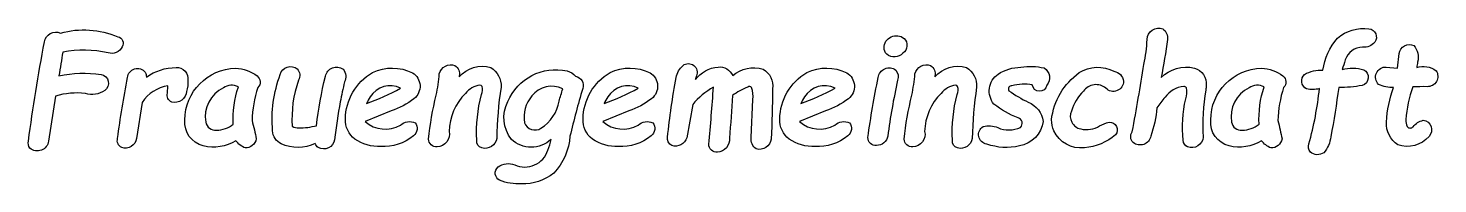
# Model space of a CAD drawing. Header units: millimetres. Extents: x 1 to 212, y -3 to 20.
import ezdxf

# ---------------------------------------------------------------- set-up
doc = ezdxf.new("R2010")
doc.units = ezdxf.units.MM
doc.layers.add('Standard', color=70, linetype='Continuous')

msp = doc.modelspace()

# ---------------------------------------------------------------- linework, layer by layer
at = {"layer": 'Standard'}
for points in [[(6.16, 16.64, -0.010301), (5.59, 13.08, -0.092788), (11.9, 13.28, -0.667722), (12.44, 10.88, -0.233478), (9.55, 10.46, 0.092747), (5.1, 10.06), (4.05, 3.33, -0.606096), (1.26, 2.28, -0.2123), (1.03, 3.33, -0.012372), (3.43, 18.16, -0.497611), (5.83, 19.48, -0.17079), (14.39, 18.91, -0.552423), (15.03, 17.44, -0.422869), (12.93, 16.54, 0.093482)], [(128.87, 17.27, -0.621936), (131.87, 18.68, -0.466711), (131.69, 16.46, -0.391475), (129.28, 16.31, -0.179701)], [(170.27, 12.83, -0.251548), (175.24, 14.25, -0.367777), (176.99, 11.63, -0.02256), (176.96, 10.96, 0.058257), (176.57, 3.91, -0.486656), (174.22, 2.45, -0.288331), (173.58, 3.44, -0.083805), (173.95, 9.62, 0.165179), (174.04, 11.28, 0.301683), (173.66, 11.5, 0.213344), (170.86, 9.87, 0.035486), (169.65, 8.31, -0.05629), (168.73, 4.05, -0.564335), (166.1, 3.1, -0.373895), (165.96, 4.72, 0.009928), (167.67, 14.79, 0.054457), (168.17, 18.53, -0.519554), (170.52, 20.09, -0.288954), (171.22, 18.53, -0.018441)], [(197.34, 14.03, -0.139564), (200.55, 14, -0.665652), (200.32, 11.64, -0.047328), (196.8, 11.34, -0.017021), (195.61, 3.97, -0.16863), (194.56, 1.58, -0.343768), (192.58, 1.67, -0.268151), (192.35, 2.91, 0.043727), (193.92, 11.17, -0.126386), (192.01, 11.12, -0.521377), (191.69, 13.3, -0.134789), (194.44, 13.94, -0.141918), (196.64, 18.72, -0.211543), (201.33, 20.13, -0.56578), (202.2, 18.12, -0.255179), (200.38, 17.37, 0.330547), (197.79, 15.45, 0.022191)], [(210.01, 11.46, 0.008474), (207.87, 11.44, 0.064788), (206.84, 6.54, 0.132001), (207.03, 5.48, 0.4525), (207.93, 5.47, -0.188742), (209.43, 6.43, -0.611138), (210.31, 4.02, -0.304647), (205.62, 2.77, -0.266978), (203.95, 6.17, -0.073628), (205.01, 11.36, -0.137644), (202.77, 11.79, -0.697935), (203.91, 14.4), (205.58, 14.25), (205.84, 16.4, -0.507407), (208.03, 17.62, -0.252811), (208.59, 15.14, -0.004269), (208.46, 14.31, -0.255111), (211.36, 13.85, -0.609869)], [(100.69, 12.51, -0.213746), (104.07, 14.4, -0.328836), (106.27, 13.12, -0.260548), (110.79, 14.09, -0.309213), (112.23, 11.14, -0.005036), (112.02, 3.62, -0.462674), (109.77, 2.15, -0.283153), (109.03, 3.85), (109.28, 9.55, 0.134679), (109.06, 11.33, 0.511548), (108.52, 11.4, 0.045793), (106.21, 10.15, -0.009367), (105.77, 3.76, -0.437728), (103.98, 1.66, -0.427004), (102.68, 2.84, 0.008085), (103.39, 11.4, 0.087712), (100.29, 8.79), (99.41, 3.82, -0.411971), (97.17, 2.66, -0.320555), (96.52, 3.92, -0.016263), (97.8, 12.83, -0.15115), (98.84, 14.63, -0.788312), (100.83, 13.06, -0.004587)], [(24.66, 10.75, -0.459333), (22.47, 9.14, -0.369404), (21.8, 10.5), (21.89, 11.58, 0.222007), (18.04, 9.09), (17.2, 3.71, -0.471103), (14.98, 2.36, -0.367772), (14.36, 3.71, -0.015042), (15.84, 12.83, -0.683379), (18.49, 13.62, -0.120267), (18.66, 12.9, -0.151771), (23.1, 14.33, -0.475871), (24.86, 12.39, -0.090177)], [(32.02, 3.38, -0.205885), (27.16, 2.6, -0.372906), (24.43, 6.48, -0.411116), (32.02, 14.21, -0.149976), (35.2, 13.07, -0.462614), (35.32, 11.34, 0.07037), (34.45, 6.39, -0.018559), (35.08, 3.64, -0.360216), (33.41, 2.29, -0.133276)], [(47.61, 9.21, 0.009296), (46.79, 3.53, -0.509801), (44.34, 2.34, -0.163725), (43.89, 2.96, -0.222977), (38.8, 2.92, -0.282492), (37.52, 4.87, -0.110343), (38.66, 13.29, -0.527285), (41.21, 14.13, -0.308305), (41.41, 12.43, 0.107254), (40.46, 5.54, 0.13806), (41.43, 5.29, 0.057428), (44.09, 5.62, -0.034525), (45.42, 13.02, -0.552722), (48.06, 14.08, -0.302622), (48.24, 12.16, -0.007816), (47.61, 9.19)], [(51.36, 6.23, 0.318006), (56.63, 5.71, -0.302415), (58.83, 6.06, -0.424228), (58.56, 4.13, -0.196941), (53.69, 2.52, -0.166618), (49.8, 3.62, -0.240072), (48.4, 6.62, -0.262812), (52.45, 13.59, -0.229285), (58.41, 13.54, -0.525611), (58.64, 9.66, -0.087613), (55.23, 7.84)], [(65.4, 12.93, -0.297942), (70.11, 14.32, -0.283254), (71.65, 11.39, 0.033234), (71, 3.71, -0.444898), (68.8, 2.29, -0.374939), (68.02, 3.46, -0.073516), (68.72, 10.28, 0.176551), (68.81, 11.48, 0.315913), (68.5, 11.67, 0.196506), (66.33, 10.46, 0.190652), (63.88, 4.78, -0.484719), (62.1, 2.47, -0.440748), (60.82, 3.62, -0.035345), (61.97, 10.18, 0.03066), (62.43, 13.39, -0.442803), (64.77, 14.62, -0.334523), (65.4, 13.05)], [(79.14, 3.57, -0.390259), (73.19, 3.57, -0.28832), (72.66, 9.22, -0.362606), (81.52, 13.82, -0.165561), (82.79, 13.01, -0.468429), (83.85, 11.17, 0.013471), (81.95, 4.07, -0.17741), (79.52, -1.46, -0.190007), (74.69, -3.05, -0.118147), (71.44, -2.54, -0.534856), (71.21, -0.54, -0.262819), (73.7, -0.25, 0.445876), (78.64, 1.95, 0.041305)], [(86.86, 6.23, 0.318006), (92.14, 5.71, -0.302415), (94.33, 6.06, -0.424228), (94.06, 4.13, -0.196941), (89.19, 2.52, -0.166618), (85.3, 3.62, -0.240072), (83.91, 6.62, -0.262812), (87.95, 13.59, -0.229285), (93.91, 13.54, -0.525611), (94.14, 9.66, -0.087613), (90.73, 7.84)], [(116.25, 6.23, 0.318006), (121.53, 5.71, -0.302415), (123.73, 6.06, -0.424228), (123.45, 4.13, -0.196941), (118.58, 2.52, -0.166618), (114.69, 3.62, -0.240072), (113.3, 6.62, -0.262812), (117.35, 13.59, -0.229285), (123.3, 13.54, -0.525611), (123.54, 9.66, -0.087613), (120.12, 7.84)], [(127.76, 2.67, -0.449708), (126.46, 3.87, -0.017324), (128.01, 12.83, -0.57971), (130.64, 13.94, -0.262534), (130.91, 12.44, 0.023525), (129.43, 4.06, -0.378769)], [(136.46, 12.93, -0.297942), (141.17, 14.32, -0.283254), (142.71, 11.39, 0.033234), (142.05, 3.71, -0.444898), (139.86, 2.29, -0.374939), (139.08, 3.46, -0.073516), (139.78, 10.28, 0.176551), (139.87, 11.48, 0.315913), (139.56, 11.67, 0.196506), (137.39, 10.46, 0.190652), (134.94, 4.78, -0.484719), (133.16, 2.47, -0.440748), (131.88, 3.62, -0.035345), (133.03, 10.18, 0.03066), (133.49, 13.39, -0.442803), (135.83, 14.62, -0.334523), (136.46, 13.05)], [(151.02, 11.75, 0.102786), (147.99, 11.59, 0.650136), (147.54, 10.86, 0.043712), (150.43, 9.13, -0.275349), (152.66, 6.27, -0.326323), (149.11, 2.61, -0.149868), (144.22, 2.88, -0.70868), (143.69, 5.49, -0.169371), (145.88, 5.33, 0.218515), (149.25, 5.37, 0.590094), (148.89, 6.8, -0.073632), (145.29, 8.85, -0.433881), (145.91, 13.34, -0.140833), (149.32, 14.37, -0.097413), (152.79, 14.26, -0.44297), (153.21, 11.67, -0.864737)], [(153.89, 6.52, -0.207572), (158.03, 13.57, -0.265179), (163.22, 13.76, -0.336551), (164.66, 12.27, -0.670617), (162.02, 11.23, 0.440637), (158.68, 10.79, 0.111928), (156.86, 7.81, 0.470468), (158.26, 5.13, 0.184981), (161.08, 5.58, -0.081251), (162.51, 6.13, -0.637331), (163.48, 4.28, -0.15928), (158.81, 2.32, -0.31847), (154.22, 4.85, -0.078979)], [(185.28, 3.38, -0.205885), (180.42, 2.6, -0.372906), (177.69, 6.48, -0.411116), (185.28, 14.21, -0.149976), (188.46, 13.07, -0.462614), (188.58, 11.34, 0.07037), (187.71, 6.39, -0.018559), (188.34, 3.64, -0.360216), (186.67, 2.29, -0.133276)], [(32.4, 11.44, 0.281812), (30.17, 11.27, 0.337952), (27.53, 6.15, 0.396552), (29.12, 4.96, 0.166702), (31.65, 5.84, -0.090198)], [(51.55, 8.96, 0.040437), (56.65, 11.23, 0.39485), (52.11, 9.92, 0.034484)], [(80.86, 11.12, 0.362772), (76.26, 10.07, 0.226091), (75.16, 6.07, 0.483274), (77.62, 5.24, 0.211257), (80.32, 9.3, 0.004861)], [(87.05, 8.96, 0.040437), (92.16, 11.23, 0.39485), (87.61, 9.92, 0.034484)], [(116.45, 8.96, 0.040437), (121.55, 11.23, 0.39485), (117, 9.92, 0.034484)], [(185.66, 11.44, 0.281812), (183.42, 11.27, 0.337952), (180.79, 6.15, 0.396552), (182.38, 4.96, 0.166702), (184.91, 5.84, -0.090198)]]:
    msp.add_lwpolyline(points, format="xyb", close=True, dxfattribs=at)

doc.saveas('drawing.dxf')
